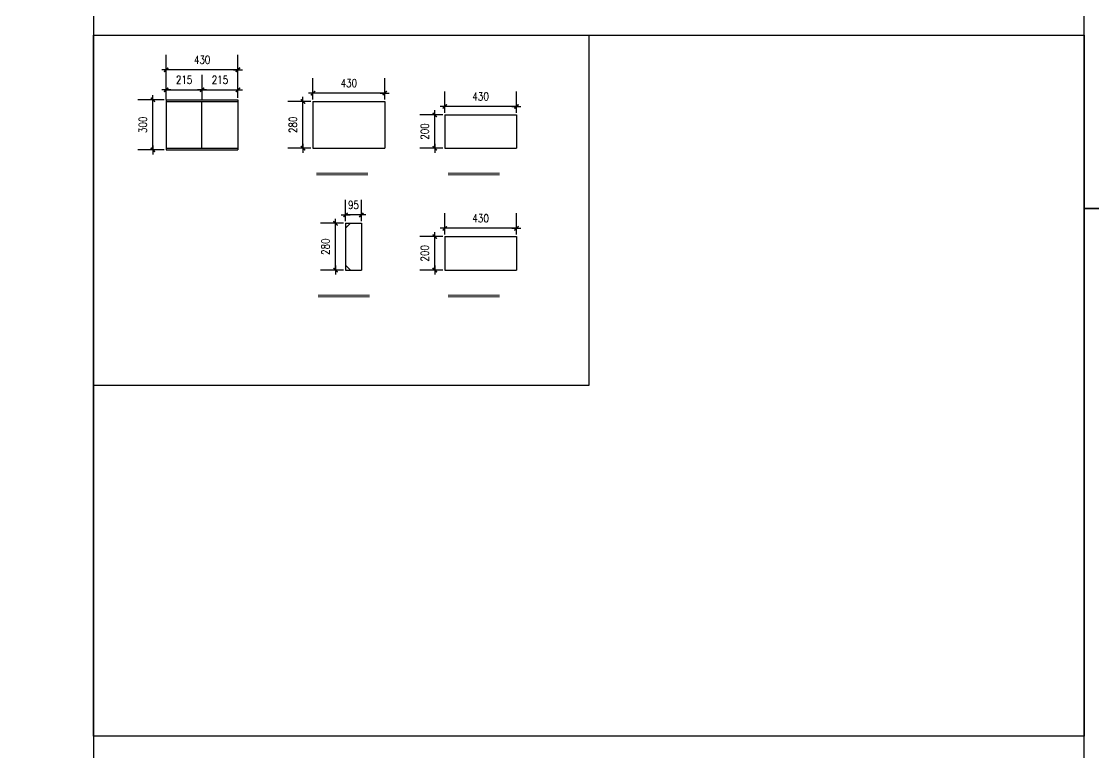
# Model space of a CAD drawing. Header units: millimetres. Extents: x 2287919 to 2522484, y -1845182 to -1736911.
# Drawn here: x 2394342 to 2400770, y -1814071 to -1809691 of the extents above; entities that cross this region are included whole.
import ezdxf

# ---------------------------------------------------------------- set-up
doc = ezdxf.new("R2010")
doc.units = ezdxf.units.MM
doc.header["$LTSCALE"] = 1000
doc.header["$PDMODE"] = 34
doc.styles.add('DIM_FONT', font='simplex.shx', dxfattribs={"width": 0.8, "bigfont": 'hztxt.shx'})
doc.dimstyles.new('WGH(1)', dxfattribs={"dimscale": 1.2, "dimtxt": 100, "dimasz": 0.5, "dimexe": 75, "dimexo": 75, "dimgap": 75, "dimtad": 1, "dimdec": 0, "dimzin": 0, "dimdsep": 46, "dimtxsty": 'DIM_FONT', "dimblk1": '_DIMX', "dimblk2": '_DIMX', "dimsah": 1, "dimcen": 0.09, "dimclrd": 3, "dimclre": 3, "dimclrt": 7, "dimadec": 0, "dimazin": 0, "dimtfac": 1, "dimtdec": 0, "dimtix": 1, "dimtmove": 2, "dimatfit": 3, "dimldrblk": '_DIMX', "dimfxl": 1, "dimtolj": 1, "dimtzin": 0, "dimarcsym": 0})

# ---------------------------------------------------------------- blocks, each defined once
blk = doc.blocks.new('_DIMX')
blk.add_line((-150, 0), (150, 0))
at = {"const_width": 50}
blk.add_lwpolyline([(-70, -70), (70, 70)], dxfattribs=at)
blk = doc.blocks.new('*D1802')
at = {"color": 3, "lineweight": -2}
for p, q in [((2395198, -1810160), (2395040, -1810160)), ((2395130, -1810459.82), (2395130, -1810160.18)), ((2395198, -1810460), (2395040, -1810460))]:
    blk.add_line(p, q, dxfattribs=at)
at = {"layer": 'Defpoints', "color": 0}
for p in [(2395130, -1810160), (2395210, -1810160), (2395210, -1810460)]:
    blk.add_point(p, dxfattribs=at)
at = {"color": 3, "lineweight": -2, "xscale": 0.18, "yscale": 0.18, "zscale": 0.18}
for p, rotation in [((2395130, -1810160), 90), ((2395130, -1810460), 270)]:
    blk.add_blockref('_DIMX', p, dxfattribs=dict(at, rotation=rotation))
at = {"color": 7, "insert": (2395070, -1810310), "char_height": 48, "attachment_point": 5, "rotation": 90, "style": 'DIM_FONT'}
blk.add_mtext('\\A1;300', dxfattribs=at)
blk = doc.blocks.new('*D1803')
at = {"color": 3, "lineweight": -2}
for p, q in [((2395210, -1810158), (2395210, -1810010)), ((2395425, -1810158), (2395425, -1810010)), ((2395210.18, -1810100), (2395424.82, -1810100))]:
    blk.add_line(p, q, dxfattribs=at)
at = {"layer": 'Defpoints', "color": 0}
for p in [(2395425, -1810100), (2395210, -1810170), (2395425, -1810170)]:
    blk.add_point(p, dxfattribs=at)
at = {"color": 3, "lineweight": -2, "xscale": 0.18, "yscale": 0.18, "zscale": 0.18, "rotation": 180}
blk.add_blockref('_DIMX', (2395210, -1810100), dxfattribs=at)
at = {"color": 3, "lineweight": -2, "xscale": 0.18, "yscale": 0.18, "zscale": 0.18}
blk.add_blockref('_DIMX', (2395425, -1810100), dxfattribs=at)
at = {"color": 7, "insert": (2395317.5, -1810040), "char_height": 48, "attachment_point": 5, "style": 'DIM_FONT'}
blk.add_mtext('\\A1;215', dxfattribs=at)
blk = doc.blocks.new('*D1804')
at = {"color": 3, "lineweight": -2}
for p, q in [((2395425, -1810158), (2395425, -1810010)), ((2395640, -1810148), (2395640, -1810010)), ((2395425.18, -1810100), (2395639.82, -1810100))]:
    blk.add_line(p, q, dxfattribs=at)
at = {"layer": 'Defpoints', "color": 0}
for p in [(2395640, -1810100), (2395425, -1810170), (2395640, -1810160)]:
    blk.add_point(p, dxfattribs=at)
at = {"color": 3, "lineweight": -2, "xscale": 0.18, "yscale": 0.18, "zscale": 0.18, "rotation": 180}
blk.add_blockref('_DIMX', (2395425, -1810100), dxfattribs=at)
at = {"color": 3, "lineweight": -2, "xscale": 0.18, "yscale": 0.18, "zscale": 0.18}
blk.add_blockref('_DIMX', (2395640, -1810100), dxfattribs=at)
at = {"color": 7, "insert": (2395532.5, -1810040), "char_height": 48, "attachment_point": 5, "style": 'DIM_FONT'}
blk.add_mtext('\\A1;215', dxfattribs=at)
blk = doc.blocks.new('*D1805')
at = {"color": 3, "lineweight": -2}
for p, q in [((2395210, -1810148), (2395210, -1809890)), ((2395640, -1810148), (2395640, -1809890)), ((2395639.82, -1809980), (2395210.18, -1809980))]:
    blk.add_line(p, q, dxfattribs=at)
at = {"layer": 'Defpoints', "color": 0}
for p in [(2395210, -1809980), (2395210, -1810160), (2395640, -1810160)]:
    blk.add_point(p, dxfattribs=at)
at = {"color": 3, "lineweight": -2, "xscale": 0.18, "yscale": 0.18, "zscale": 0.18, "rotation": 180}
blk.add_blockref('_DIMX', (2395210, -1809980), dxfattribs=at)
at = {"color": 3, "lineweight": -2, "xscale": 0.18, "yscale": 0.18, "zscale": 0.18}
blk.add_blockref('_DIMX', (2395640, -1809980), dxfattribs=at)
at = {"color": 7, "insert": (2395425, -1809920), "char_height": 48, "attachment_point": 5, "style": 'DIM_FONT'}
blk.add_mtext('\\A1;430', dxfattribs=at)
blk = doc.blocks.new('*D1806')
at = {"color": 3, "lineweight": -2}
for p, q in [((2396078, -1810170), (2395940, -1810170)), ((2396030, -1810449.82), (2396030, -1810170.18)), ((2396078, -1810450), (2395940, -1810450))]:
    blk.add_line(p, q, dxfattribs=at)
at = {"layer": 'Defpoints', "color": 0}
for p in [(2396030, -1810170), (2396090, -1810170), (2396090, -1810450)]:
    blk.add_point(p, dxfattribs=at)
at = {"color": 3, "lineweight": -2, "xscale": 0.18, "yscale": 0.18, "zscale": 0.18}
for p, rotation in [((2396030, -1810170), 90), ((2396030, -1810450), 270)]:
    blk.add_blockref('_DIMX', p, dxfattribs=dict(at, rotation=rotation))
at = {"color": 7, "insert": (2395970, -1810310), "char_height": 48, "attachment_point": 5, "rotation": 90, "style": 'DIM_FONT'}
blk.add_mtext('\\A1;280', dxfattribs=at)
blk = doc.blocks.new('*D1807')
at = {"color": 3, "lineweight": -2}
for p, q in [((2396090, -1810158), (2396090, -1810030)), ((2396520, -1810158), (2396520, -1810030)), ((2396519.82, -1810120), (2396090.18, -1810120))]:
    blk.add_line(p, q, dxfattribs=at)
at = {"layer": 'Defpoints', "color": 0}
for p in [(2396090, -1810120), (2396090, -1810170), (2396520, -1810170)]:
    blk.add_point(p, dxfattribs=at)
at = {"color": 3, "lineweight": -2, "xscale": 0.18, "yscale": 0.18, "zscale": 0.18, "rotation": 180}
blk.add_blockref('_DIMX', (2396090, -1810120), dxfattribs=at)
at = {"color": 3, "lineweight": -2, "xscale": 0.18, "yscale": 0.18, "zscale": 0.18}
blk.add_blockref('_DIMX', (2396520, -1810120), dxfattribs=at)
at = {"color": 7, "insert": (2396305, -1810060), "char_height": 48, "attachment_point": 5, "style": 'DIM_FONT'}
blk.add_mtext('\\A1;430', dxfattribs=at)
blk = doc.blocks.new('*D1808')
at = {"color": 3, "lineweight": -2}
for p, q in [((2396868, -1810250), (2396730, -1810250)), ((2396820, -1810449.82), (2396820, -1810250.18)), ((2396868, -1810450), (2396730, -1810450))]:
    blk.add_line(p, q, dxfattribs=at)
at = {"layer": 'Defpoints', "color": 0}
for p in [(2396820, -1810250), (2396880, -1810250), (2396880, -1810450)]:
    blk.add_point(p, dxfattribs=at)
at = {"color": 3, "lineweight": -2, "xscale": 0.18, "yscale": 0.18, "zscale": 0.18}
for p, rotation in [((2396820, -1810250), 90), ((2396820, -1810450), 270)]:
    blk.add_blockref('_DIMX', p, dxfattribs=dict(at, rotation=rotation))
at = {"color": 7, "insert": (2396760, -1810350), "char_height": 48, "attachment_point": 5, "rotation": 90, "style": 'DIM_FONT'}
blk.add_mtext('\\A1;200', dxfattribs=at)
blk = doc.blocks.new('*D1809')
at = {"color": 3, "lineweight": -2}
for p, q in [((2396880, -1810238), (2396880, -1810110)), ((2397310, -1810238), (2397310, -1810110)), ((2397309.82, -1810200), (2396880.18, -1810200))]:
    blk.add_line(p, q, dxfattribs=at)
at = {"layer": 'Defpoints', "color": 0}
for p in [(2396880, -1810200), (2396880, -1810250), (2397310, -1810250)]:
    blk.add_point(p, dxfattribs=at)
at = {"color": 3, "lineweight": -2, "xscale": 0.18, "yscale": 0.18, "zscale": 0.18, "rotation": 180}
blk.add_blockref('_DIMX', (2396880, -1810200), dxfattribs=at)
at = {"color": 3, "lineweight": -2, "xscale": 0.18, "yscale": 0.18, "zscale": 0.18}
blk.add_blockref('_DIMX', (2397310, -1810200), dxfattribs=at)
at = {"color": 7, "insert": (2397095, -1810140), "char_height": 48, "attachment_point": 5, "style": 'DIM_FONT'}
blk.add_mtext('\\A1;430', dxfattribs=at)
blk = doc.blocks.new('*D1810')
at = {"color": 3, "lineweight": -2}
for p, q in [((2396868, -1810980), (2396730, -1810980)), ((2396820, -1811179.82), (2396820, -1810980.18)), ((2396868, -1811180), (2396730, -1811180))]:
    blk.add_line(p, q, dxfattribs=at)
at = {"layer": 'Defpoints', "color": 0}
for p in [(2396820, -1810980), (2396880, -1810980), (2396880, -1811180)]:
    blk.add_point(p, dxfattribs=at)
at = {"color": 3, "lineweight": -2, "xscale": 0.18, "yscale": 0.18, "zscale": 0.18}
for p, rotation in [((2396820, -1810980), 90), ((2396820, -1811180), 270)]:
    blk.add_blockref('_DIMX', p, dxfattribs=dict(at, rotation=rotation))
at = {"color": 7, "insert": (2396760, -1811080), "char_height": 48, "attachment_point": 5, "rotation": 90, "style": 'DIM_FONT'}
blk.add_mtext('\\A1;200', dxfattribs=at)
blk = doc.blocks.new('*D1811')
at = {"color": 3, "lineweight": -2}
for p, q in [((2396880, -1810968), (2396880, -1810840)), ((2397310, -1810968), (2397310, -1810840)), ((2397309.82, -1810930), (2396880.18, -1810930))]:
    blk.add_line(p, q, dxfattribs=at)
at = {"layer": 'Defpoints', "color": 0}
for p in [(2396880, -1810930), (2396880, -1810980), (2397310, -1810980)]:
    blk.add_point(p, dxfattribs=at)
at = {"color": 3, "lineweight": -2, "xscale": 0.18, "yscale": 0.18, "zscale": 0.18, "rotation": 180}
blk.add_blockref('_DIMX', (2396880, -1810930), dxfattribs=at)
at = {"color": 3, "lineweight": -2, "xscale": 0.18, "yscale": 0.18, "zscale": 0.18}
blk.add_blockref('_DIMX', (2397310, -1810930), dxfattribs=at)
at = {"color": 7, "insert": (2397095, -1810870), "char_height": 48, "attachment_point": 5, "style": 'DIM_FONT'}
blk.add_mtext('\\A1;430', dxfattribs=at)
blk = doc.blocks.new('*D1812')
at = {"color": 3, "lineweight": -2}
for p, q in [((2396273, -1810900), (2396135, -1810900)), ((2396225, -1811179.82), (2396225, -1810900.18)), ((2396273, -1811180), (2396135, -1811180))]:
    blk.add_line(p, q, dxfattribs=at)
at = {"layer": 'Defpoints', "color": 0}
for p in [(2396225, -1810900), (2396285, -1810900), (2396285, -1811180)]:
    blk.add_point(p, dxfattribs=at)
at = {"color": 3, "lineweight": -2, "xscale": 0.18, "yscale": 0.18, "zscale": 0.18}
for p, rotation in [((2396225, -1810900), 90), ((2396225, -1811180), 270)]:
    blk.add_blockref('_DIMX', p, dxfattribs=dict(at, rotation=rotation))
at = {"color": 7, "insert": (2396165, -1811040), "char_height": 48, "attachment_point": 5, "rotation": 90, "style": 'DIM_FONT'}
blk.add_mtext('\\A1;280', dxfattribs=at)
blk = doc.blocks.new('*D1813')
at = {"color": 3, "lineweight": -2}
for p, q in [((2396285, -1810888), (2396285, -1810760)), ((2396380, -1810888), (2396380, -1810760)), ((2396284.82, -1810850), (2396284.64, -1810850)), ((2396380, -1810850), (2396285, -1810850)), ((2396380.18, -1810850), (2396380.36, -1810850))]:
    blk.add_line(p, q, dxfattribs=at)
at = {"layer": 'Defpoints', "color": 0}
for p in [(2396285, -1810850), (2396285, -1810900), (2396380, -1810900)]:
    blk.add_point(p, dxfattribs=at)
at = {"color": 3, "lineweight": -2, "xscale": 0.18, "yscale": 0.18, "zscale": 0.18}
blk.add_blockref('_DIMX', (2396285, -1810850), dxfattribs=at)
at = {"color": 3, "lineweight": -2, "xscale": 0.18, "yscale": 0.18, "zscale": 0.18, "rotation": 180}
blk.add_blockref('_DIMX', (2396380, -1810850), dxfattribs=at)
at = {"color": 7, "insert": (2396332.5, -1810790), "char_height": 48, "attachment_point": 5, "style": 'DIM_FONT'}
blk.add_mtext('\\A1;95', dxfattribs=at)

msp = doc.modelspace()

# ---------------------------------------------------------------- linework, layer by layer
for p, q in [((2395210, -1810160), (2395640, -1810160)), ((2395210, -1810160), (2395210, -1810460)), ((2395210, -1810170), (2395640, -1810170)), ((2395423.5, -1810450), (2395423.5, -1810170)), ((2395640, -1810160), (2395640, -1810460)), ((2396090, -1810170), (2396520, -1810170)), ((2396090, -1810170), (2396090, -1810450)), ((2396520, -1810170), (2396520, -1810450)), ((2396880, -1810250), (2397310, -1810250)), ((2396880, -1810250), (2396880, -1810450)), ((2397310, -1810250), (2397310, -1810450)), ((2395210, -1810450), (2395640, -1810450)), ((2395210, -1810460), (2395640, -1810460)), ((2396090, -1810450), (2396520, -1810450)), ((2396880, -1810450), (2397310, -1810450)), ((2396285, -1810900), (2396380, -1810900)), ((2396285, -1810900), (2396285, -1811180)), ((2396315, -1810900), (2396285, -1810930)), ((2396380, -1810900), (2396380, -1811180)), ((2396880, -1810980), (2397310, -1810980)), ((2396880, -1810980), (2396880, -1811180)), ((2397310, -1810980), (2397310, -1811180)), ((2396285, -1811150), (2396315, -1811180)), ((2396285, -1811180), (2396380, -1811180)), ((2396880, -1811180), (2397310, -1811180))]:
    msp.add_line(p, q)
at = {"lineweight": 15}
for p, q in [((2396110, -1810600), (2396418.5, -1810600)), ((2396900, -1810600), (2397208.5, -1810600)), ((2396110, -1810610), (2396418.5, -1810610)), ((2396900, -1810610), (2397208.5, -1810610)), ((2396120, -1811330), (2396428.5, -1811330)), ((2396120, -1811340), (2396428.5, -1811340)), ((2396900, -1811330), (2397208.5, -1811330)), ((2396900, -1811340), (2397208.5, -1811340))]:
    msp.add_line(p, q, dxfattribs=at)
for points in [[(2391278.3, -1799252), (2394773.9, -1799252), (2394773.9, -1845182.2), (2391278.3, -1845182.2)], [(2400713.9, -1800312), (2415563.9, -1800312), (2415563.9, -1810812), (2400713.9, -1810812)], [(2394773.9, -1809772), (2400713.9, -1809772), (2400713.9, -1808712), (2394773.9, -1808712)], [(2394773.9, -1809772), (2400713.9, -1809772), (2400713.9, -1813972), (2394773.9, -1813972)], [(2394773.9, -1809772), (2397743.9, -1809772), (2397743.9, -1811872), (2394773.9, -1811872)], [(2400713.9, -1810812), (2415563.9, -1810812), (2415563.9, -1821312), (2400713.9, -1821312)]]:
    msp.add_lwpolyline(points, close=True)

# ---------------------------------------------------------------- dimensions: what is measured, and where the dimension line sits
at = {"color": 1}
for p1, p2, distance, picture, middle in [((2395640, -1810160), (2395210, -1810160), -180, '*D1805', (2395425, -1809920)), ((2396520, -1810170), (2396090, -1810170), -50, '*D1807', (2396305, -1810060)), ((2395210, -1810460), (2395210, -1810160), 80, '*D1802', (2395070, -1810310)), ((2396090, -1810450), (2396090, -1810170), 60, '*D1806', (2395970, -1810310)), ((2397310, -1810250), (2396880, -1810250), -50, '*D1809', (2397095, -1810140)), ((2396880, -1810450), (2396880, -1810250), 60, '*D1808', (2396760, -1810350)), ((2396380, -1810900), (2396285, -1810900), -50, '*D1813', (2396332.5, -1810790)), ((2397310, -1810980), (2396880, -1810980), -50, '*D1811', (2397095, -1810870)), ((2396285, -1811180), (2396285, -1810900), 60, '*D1812', (2396165, -1811040)), ((2396880, -1811180), (2396880, -1810980), 60, '*D1810', (2396760, -1811080))]:
    dim = msp.add_aligned_dim(p1=p1, p2=p2, distance=distance, dimstyle='WGH(1)', override={"dimtxt": 40, "dimasz": 0.15, "dimexo": 10, "dimgap": 30}, dxfattribs=at)
    dim.commit()
    dim.dimension.update_dxf_attribs({"geometry": picture, "text_midpoint": middle})
for base, p1, p2, picture, middle in [((2395425, -1810100), (2395210, -1810170), (2395425, -1810170), '*D1803', (2395317.5, -1810040)), ((2395640, -1810100), (2395425, -1810170), (2395640, -1810160), '*D1804', (2395532.5, -1810040))]:
    dim = msp.add_linear_dim(base=base, p1=p1, p2=p2, dimstyle='WGH(1)', override={"dimtxt": 40, "dimasz": 0.15, "dimexo": 10, "dimgap": 30}, dxfattribs=at)
    dim.commit()
    dim.dimension.update_dxf_attribs({"geometry": picture, "text_midpoint": middle})

doc.saveas('drawing.dxf')
